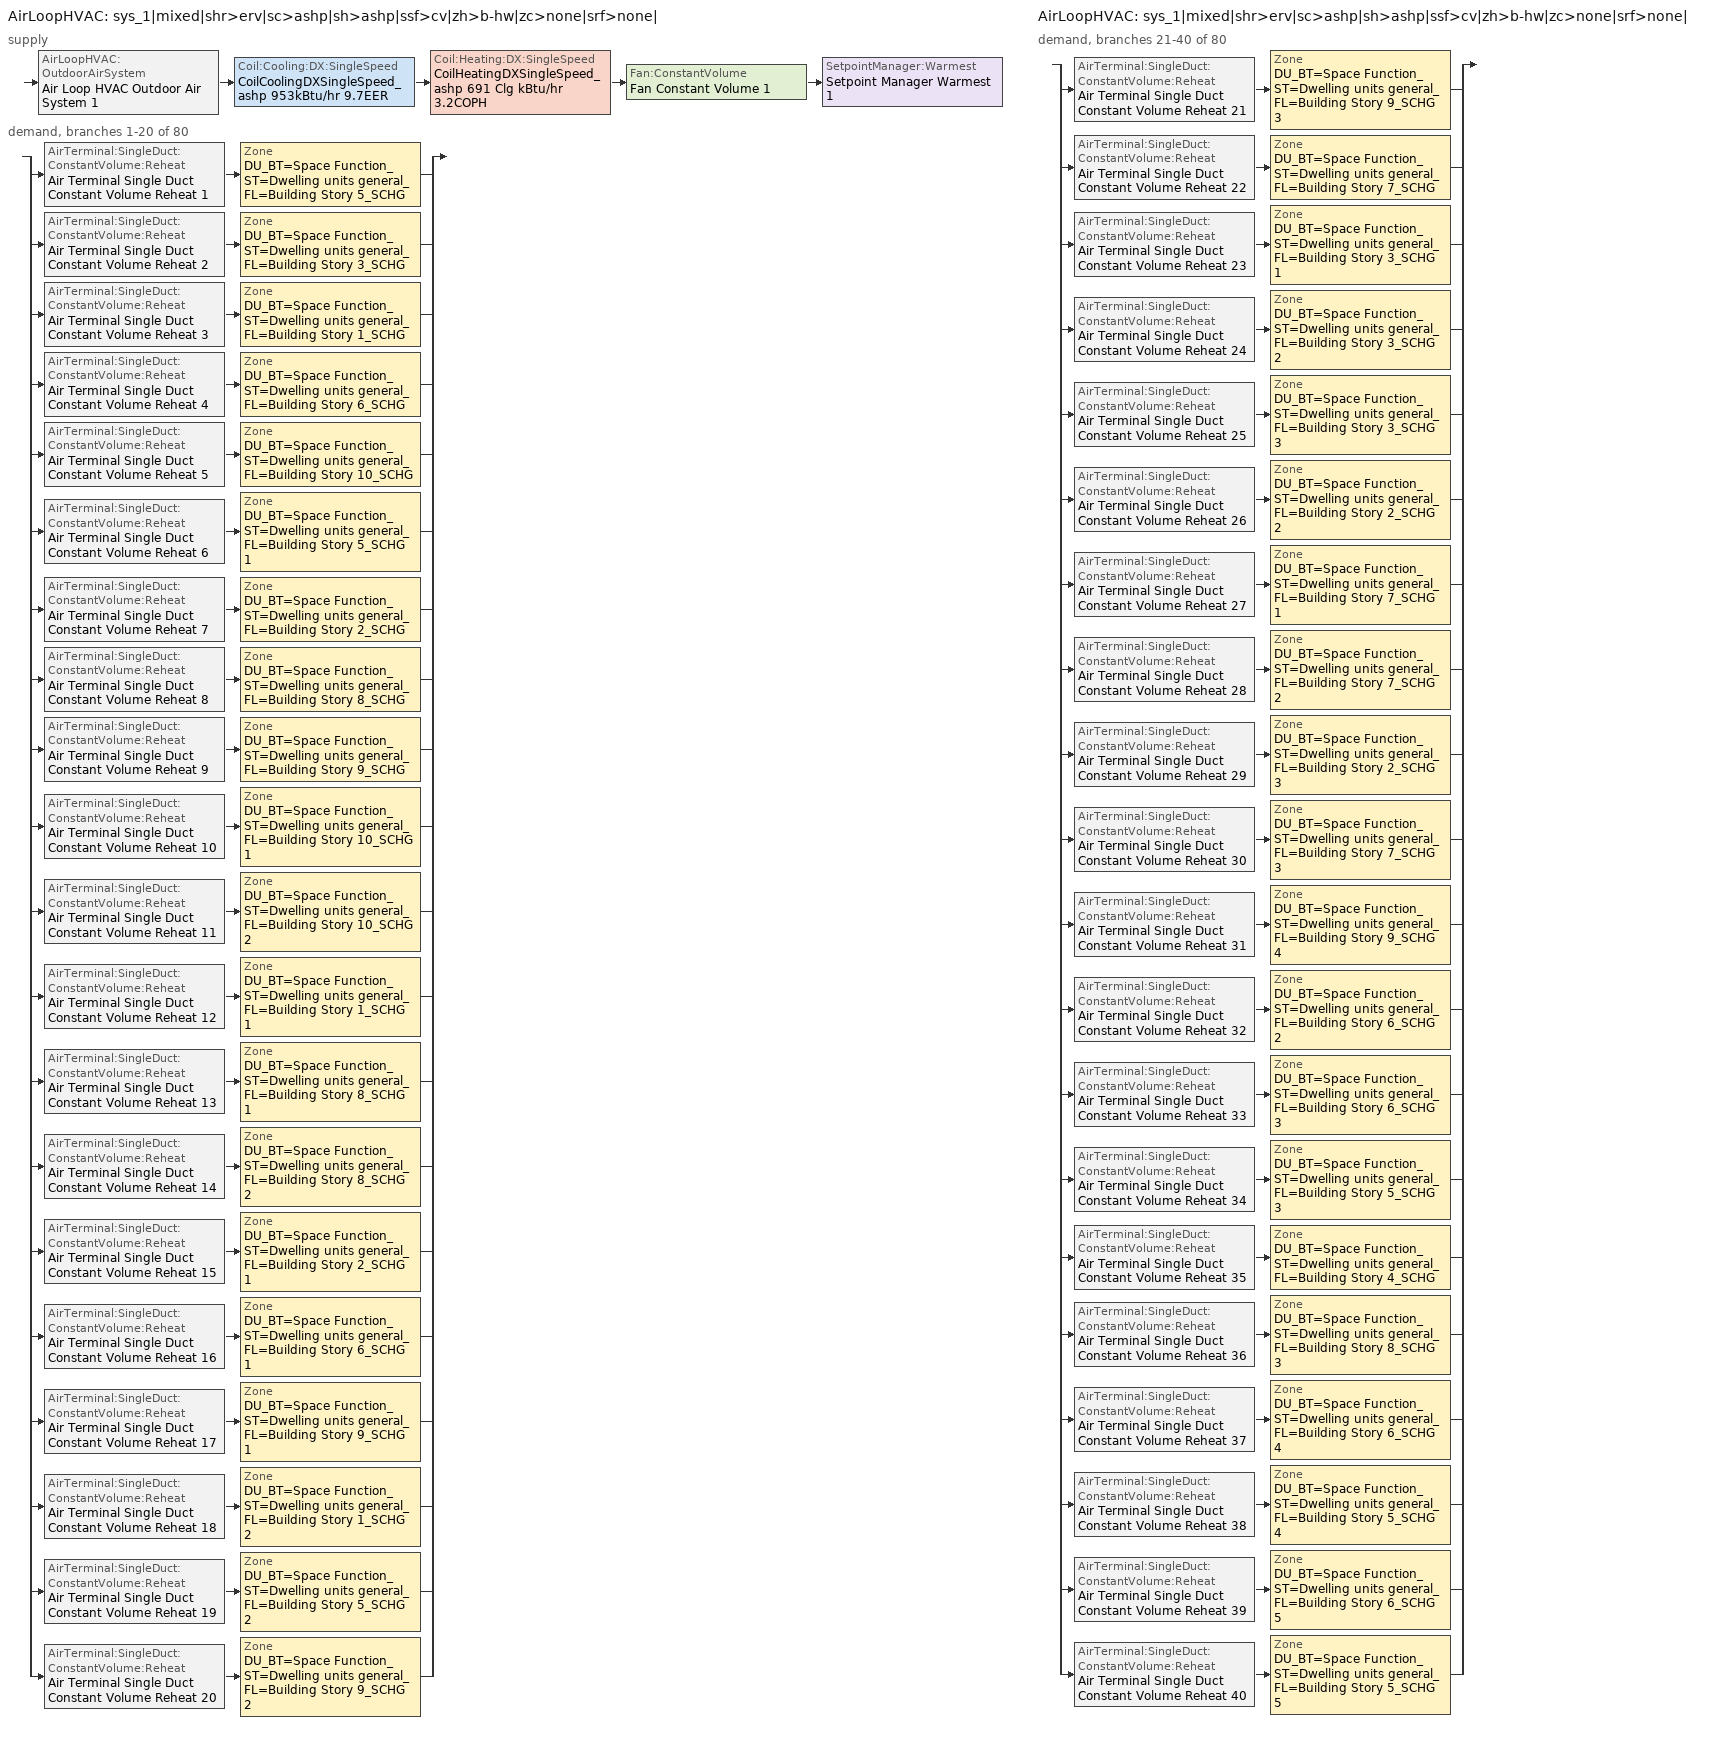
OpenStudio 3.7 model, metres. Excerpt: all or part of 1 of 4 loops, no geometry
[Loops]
AirLoopHVAC 'sys_1|mixed|shr>erv|sc>ashp|sh>ashp|ssf>cv|zh>b-hw|zc>none|srf>none|'
 supply: AirLoopHVAC:OutdoorAirSystem 'Air Loop HVAC Outdoor Air System 1' > Coil:Cooling:DX:SingleSpeed 'CoilCoolingDXSingleSpeed_ashp 953kBtu/hr 9.7EER' > Coil:Heating:DX:SingleSpeed 'CoilHeatingDXSingleSpeed_ashp 691 Clg kBtu/hr 3.2COPH' > Fan:ConstantVolume 'Fan Constant Volume 1' > SetpointManager:Warmest 'Setpoint Manager Warmest 1'
 demand, branches 1-20 of 80: split
  | AirTerminal:SingleDuct:ConstantVolume:Reheat 'Air Terminal Single Duct Constant Volume Reheat 1' > Zone 'DU_BT=Space Function_ST=Dwelling units general_FL=Building Story 5_SCHG'
  | AirTerminal:SingleDuct:ConstantVolume:Reheat 'Air Terminal Single Duct Constant Volume Reheat 2' > Zone 'DU_BT=Space Function_ST=Dwelling units general_FL=Building Story 3_SCHG'
  | AirTerminal:SingleDuct:ConstantVolume:Reheat 'Air Terminal Single Duct Constant Volume Reheat 3' > Zone 'DU_BT=Space Function_ST=Dwelling units general_FL=Building Story 1_SCHG'
  | AirTerminal:SingleDuct:ConstantVolume:Reheat 'Air Terminal Single Duct Constant Volume Reheat 4' > Zone 'DU_BT=Space Function_ST=Dwelling units general_FL=Building Story 6_SCHG'
  | AirTerminal:SingleDuct:ConstantVolume:Reheat 'Air Terminal Single Duct Constant Volume Reheat 5' > Zone 'DU_BT=Space Function_ST=Dwelling units general_FL=Building Story 10_SCHG'
  | AirTerminal:SingleDuct:ConstantVolume:Reheat 'Air Terminal Single Duct Constant Volume Reheat 6' > Zone 'DU_BT=Space Function_ST=Dwelling units general_FL=Building Story 5_SCHG 1'
  | AirTerminal:SingleDuct:ConstantVolume:Reheat 'Air Terminal Single Duct Constant Volume Reheat 7' > Zone 'DU_BT=Space Function_ST=Dwelling units general_FL=Building Story 2_SCHG'
  | AirTerminal:SingleDuct:ConstantVolume:Reheat 'Air Terminal Single Duct Constant Volume Reheat 8' > Zone 'DU_BT=Space Function_ST=Dwelling units general_FL=Building Story 8_SCHG'
  | AirTerminal:SingleDuct:ConstantVolume:Reheat 'Air Terminal Single Duct Constant Volume Reheat 9' > Zone 'DU_BT=Space Function_ST=Dwelling units general_FL=Building Story 9_SCHG'
  | AirTerminal:SingleDuct:ConstantVolume:Reheat 'Air Terminal Single Duct Constant Volume Reheat 10' > Zone 'DU_BT=Space Function_ST=Dwelling units general_FL=Building Story 10_SCHG 1'
  | AirTerminal:SingleDuct:ConstantVolume:Reheat 'Air Terminal Single Duct Constant Volume Reheat 11' > Zone 'DU_BT=Space Function_ST=Dwelling units general_FL=Building Story 10_SCHG 2'
  | AirTerminal:SingleDuct:ConstantVolume:Reheat 'Air Terminal Single Duct Constant Volume Reheat 12' > Zone 'DU_BT=Space Function_ST=Dwelling units general_FL=Building Story 1_SCHG 1'
  | AirTerminal:SingleDuct:ConstantVolume:Reheat 'Air Terminal Single Duct Constant Volume Reheat 13' > Zone 'DU_BT=Space Function_ST=Dwelling units general_FL=Building Story 8_SCHG 1'
  | AirTerminal:SingleDuct:ConstantVolume:Reheat 'Air Terminal Single Duct Constant Volume Reheat 14' > Zone 'DU_BT=Space Function_ST=Dwelling units general_FL=Building Story 8_SCHG 2'
  | AirTerminal:SingleDuct:ConstantVolume:Reheat 'Air Terminal Single Duct Constant Volume Reheat 15' > Zone 'DU_BT=Space Function_ST=Dwelling units general_FL=Building Story 2_SCHG 1'
  | AirTerminal:SingleDuct:ConstantVolume:Reheat 'Air Terminal Single Duct Constant Volume Reheat 16' > Zone 'DU_BT=Space Function_ST=Dwelling units general_FL=Building Story 6_SCHG 1'
  | AirTerminal:SingleDuct:ConstantVolume:Reheat 'Air Terminal Single Duct Constant Volume Reheat 17' > Zone 'DU_BT=Space Function_ST=Dwelling units general_FL=Building Story 9_SCHG 1'
  | AirTerminal:SingleDuct:ConstantVolume:Reheat 'Air Terminal Single Duct Constant Volume Reheat 18' > Zone 'DU_BT=Space Function_ST=Dwelling units general_FL=Building Story 1_SCHG 2'
  | AirTerminal:SingleDuct:ConstantVolume:Reheat 'Air Terminal Single Duct Constant Volume Reheat 19' > Zone 'DU_BT=Space Function_ST=Dwelling units general_FL=Building Story 5_SCHG 2'
  | AirTerminal:SingleDuct:ConstantVolume:Reheat 'Air Terminal Single Duct Constant Volume Reheat 20' > Zone 'DU_BT=Space Function_ST=Dwelling units general_FL=Building Story 9_SCHG 2'
AirLoopHVAC 'sys_1|mixed|shr>erv|sc>ashp|sh>ashp|ssf>cv|zh>b-hw|zc>none|srf>none|'
 demand, branches 21-40 of 80: split
  | AirTerminal:SingleDuct:ConstantVolume:Reheat 'Air Terminal Single Duct Constant Volume Reheat 21' > Zone 'DU_BT=Space Function_ST=Dwelling units general_FL=Building Story 9_SCHG 3'
  | AirTerminal:SingleDuct:ConstantVolume:Reheat 'Air Terminal Single Duct Constant Volume Reheat 22' > Zone 'DU_BT=Space Function_ST=Dwelling units general_FL=Building Story 7_SCHG'
  | AirTerminal:SingleDuct:ConstantVolume:Reheat 'Air Terminal Single Duct Constant Volume Reheat 23' > Zone 'DU_BT=Space Function_ST=Dwelling units general_FL=Building Story 3_SCHG 1'
  | AirTerminal:SingleDuct:ConstantVolume:Reheat 'Air Terminal Single Duct Constant Volume Reheat 24' > Zone 'DU_BT=Space Function_ST=Dwelling units general_FL=Building Story 3_SCHG 2'
  | AirTerminal:SingleDuct:ConstantVolume:Reheat 'Air Terminal Single Duct Constant Volume Reheat 25' > Zone 'DU_BT=Space Function_ST=Dwelling units general_FL=Building Story 3_SCHG 3'
  | AirTerminal:SingleDuct:ConstantVolume:Reheat 'Air Terminal Single Duct Constant Volume Reheat 26' > Zone 'DU_BT=Space Function_ST=Dwelling units general_FL=Building Story 2_SCHG 2'
  | AirTerminal:SingleDuct:ConstantVolume:Reheat 'Air Terminal Single Duct Constant Volume Reheat 27' > Zone 'DU_BT=Space Function_ST=Dwelling units general_FL=Building Story 7_SCHG 1'
  | AirTerminal:SingleDuct:ConstantVolume:Reheat 'Air Terminal Single Duct Constant Volume Reheat 28' > Zone 'DU_BT=Space Function_ST=Dwelling units general_FL=Building Story 7_SCHG 2'
  | AirTerminal:SingleDuct:ConstantVolume:Reheat 'Air Terminal Single Duct Constant Volume Reheat 29' > Zone 'DU_BT=Space Function_ST=Dwelling units general_FL=Building Story 2_SCHG 3'
  | AirTerminal:SingleDuct:ConstantVolume:Reheat 'Air Terminal Single Duct Constant Volume Reheat 30' > Zone 'DU_BT=Space Function_ST=Dwelling units general_FL=Building Story 7_SCHG 3'
  | AirTerminal:SingleDuct:ConstantVolume:Reheat 'Air Terminal Single Duct Constant Volume Reheat 31' > Zone 'DU_BT=Space Function_ST=Dwelling units general_FL=Building Story 9_SCHG 4'
  | AirTerminal:SingleDuct:ConstantVolume:Reheat 'Air Terminal Single Duct Constant Volume Reheat 32' > Zone 'DU_BT=Space Function_ST=Dwelling units general_FL=Building Story 6_SCHG 2'
  | AirTerminal:SingleDuct:ConstantVolume:Reheat 'Air Terminal Single Duct Constant Volume Reheat 33' > Zone 'DU_BT=Space Function_ST=Dwelling units general_FL=Building Story 6_SCHG 3'
  | AirTerminal:SingleDuct:ConstantVolume:Reheat 'Air Terminal Single Duct Constant Volume Reheat 34' > Zone 'DU_BT=Space Function_ST=Dwelling units general_FL=Building Story 5_SCHG 3'
  | AirTerminal:SingleDuct:ConstantVolume:Reheat 'Air Terminal Single Duct Constant Volume Reheat 35' > Zone 'DU_BT=Space Function_ST=Dwelling units general_FL=Building Story 4_SCHG'
  | AirTerminal:SingleDuct:ConstantVolume:Reheat 'Air Terminal Single Duct Constant Volume Reheat 36' > Zone 'DU_BT=Space Function_ST=Dwelling units general_FL=Building Story 8_SCHG 3'
  | AirTerminal:SingleDuct:ConstantVolume:Reheat 'Air Terminal Single Duct Constant Volume Reheat 37' > Zone 'DU_BT=Space Function_ST=Dwelling units general_FL=Building Story 6_SCHG 4'
  | AirTerminal:SingleDuct:ConstantVolume:Reheat 'Air Terminal Single Duct Constant Volume Reheat 38' > Zone 'DU_BT=Space Function_ST=Dwelling units general_FL=Building Story 5_SCHG 4'
  | AirTerminal:SingleDuct:ConstantVolume:Reheat 'Air Terminal Single Duct Constant Volume Reheat 39' > Zone 'DU_BT=Space Function_ST=Dwelling units general_FL=Building Story 6_SCHG 5'
  | AirTerminal:SingleDuct:ConstantVolume:Reheat 'Air Terminal Single Duct Constant Volume Reheat 40' > Zone 'DU_BT=Space Function_ST=Dwelling units general_FL=Building Story 5_SCHG 5'
[Sizing:Zone] Zone Cooling Design Supply Air Temperature Input Method=TemperatureDifference; Zone Cooling Design Supply Air Temperature {C}=14; Zone Cooling Design Supply Air Temperature Difference {deltaC}=11; Zone Heating Design Supply Air Temperature Input Method=TemperatureDifference; Zone Heating Design Supply Air Temperature {C}=40; Zone Heating Design Supply Air Temperature Difference {deltaC}=21; Zone Cooling Design Supply Air Humidity Ratio {kg-H2O/kg-air}=0.0085; Zone Heating Design Supply Air Humidity Ratio {kg-H2O/kg-air}=0.008; Zone Heating Sizing Factor=1.3; Zone Cooling Sizing Factor=1; Cooling Design Air Flow Method=DesignDay; Heating Design Air Flow Method=DesignDay; Account for Dedicated Outdoor Air System=No; Dedicated Outdoor Air System Control Strategy=NeutralSupplyAir; Dedicated Outdoor Air Low Setpoint Temperature for Design {C}=autosize; Dedicated Outdoor Air High Setpoint Temperature for Design {C}=autosize; Zone Load Sizing Method=Sensible Load Only No Latent Load; Zone Latent Cooling Design Supply Air Humidity Ratio Input Method=HumidityRatioDifference; Zone Cooling Design Supply Air Humidity Ratio Difference {kgWater/kgDryAir}=0.005; Zone Latent Heating Design Supply Air Humidity Ratio Input Method=HumidityRatioDifference; Zone Humidification Design Supply Air Humidity Ratio Difference {kgWater/kgDryAir}=0.005
DU_BT=Space Function_ST=Dwelling units general_FL=Building Story 5_SCHG; DU_BT=Space Function_ST=Dwelling units general_FL=Building Story 3_SCHG; DU_BT=Space Function_ST=Dwelling units general_FL=Building Story 1_SCHG; DU_BT=Space Function_ST=Dwelling units general_FL=Building Story 6_SCHG; DU_BT=Space Function_ST=Dwelling units general_FL=Building Story 10_SCHG; DU_BT=Space Function_ST=Dwelling units general_FL=Building Story 5_SCHG 1; DU_BT=Space Function_ST=Dwelling units general_FL=Building Story 2_SCHG; DU_BT=Space Function_ST=Dwelling units general_FL=Building Story 8_SCHG; DU_BT=Space Function_ST=Dwelling units general_FL=Building Story 9_SCHG; DU_BT=Space Function_ST=Dwelling units general_FL=Building Story 10_SCHG 1; DU_BT=Space Function_ST=Dwelling units general_FL=Building Story 10_SCHG 2; DU_BT=Space Function_ST=Dwelling units general_FL=Building Story 1_SCHG 1; DU_BT=Space Function_ST=Dwelling units general_FL=Building Story 8_SCHG 1; DU_BT=Space Function_ST=Dwelling units general_FL=Building Story 8_SCHG 2; DU_BT=Space Function_ST=Dwelling units general_FL=Building Story 2_SCHG 1; DU_BT=Space Function_ST=Dwelling units general_FL=Building Story 6_SCHG 1; DU_BT=Space Function_ST=Dwelling units general_FL=Building Story 9_SCHG 1; DU_BT=Space Function_ST=Dwelling units general_FL=Building Story 1_SCHG 2; DU_BT=Space Function_ST=Dwelling units general_FL=Building Story 5_SCHG 2; DU_BT=Space Function_ST=Dwelling units general_FL=Building Story 9_SCHG 2; DU_BT=Space Function_ST=Dwelling units general_FL=Building Story 9_SCHG 3; DU_BT=Space Function_ST=Dwelling units general_FL=Building Story 7_SCHG; DU_BT=Space Function_ST=Dwelling units general_FL=Building Story 3_SCHG 1; DU_BT=Space Function_ST=Dwelling units general_FL=Building Story 3_SCHG 2; DU_BT=Space Function_ST=Dwelling units general_FL=Building Story 3_SCHG 3; DU_BT=Space Function_ST=Dwelling units general_FL=Building Story 2_SCHG 2; DU_BT=Space Function_ST=Dwelling units general_FL=Building Story 7_SCHG 1; DU_BT=Space Function_ST=Dwelling units general_FL=Building Story 7_SCHG 2; DU_BT=Space Function_ST=Dwelling units general_FL=Building Story 2_SCHG 3; DU_BT=Space Function_ST=Dwelling units general_FL=Building Story 7_SCHG 3; DU_BT=Space Function_ST=Dwelling units general_FL=Building Story 9_SCHG 4; DU_BT=Space Function_ST=Dwelling units general_FL=Building Story 6_SCHG 2; DU_BT=Space Function_ST=Dwelling units general_FL=Building Story 6_SCHG 3; DU_BT=Space Function_ST=Dwelling units general_FL=Building Story 5_SCHG 3; DU_BT=Space Function_ST=Dwelling units general_FL=Building Story 4_SCHG; DU_BT=Space Function_ST=Dwelling units general_FL=Building Story 8_SCHG 3; DU_BT=Space Function_ST=Dwelling units general_FL=Building Story 6_SCHG 4; DU_BT=Space Function_ST=Dwelling units general_FL=Building Story 5_SCHG 4; DU_BT=Space Function_ST=Dwelling units general_FL=Building Story 6_SCHG 5; DU_BT=Space Function_ST=Dwelling units general_FL=Building Story 5_SCHG 5
[Zone equipment]
DU_BT=Space Function_ST=Dwelling units general_FL=Building Story 5_SCHG: Zone HVAC Baseboard Convective Water 1, Air Terminal Single Duct Constant Volume Reheat 1
DU_BT=Space Function_ST=Dwelling units general_FL=Building Story 3_SCHG: Zone HVAC Baseboard Convective Water 2, Air Terminal Single Duct Constant Volume Reheat 2
DU_BT=Space Function_ST=Dwelling units general_FL=Building Story 1_SCHG: Zone HVAC Baseboard Convective Water 3, Air Terminal Single Duct Constant Volume Reheat 3
DU_BT=Space Function_ST=Dwelling units general_FL=Building Story 6_SCHG: Zone HVAC Baseboard Convective Water 4, Air Terminal Single Duct Constant Volume Reheat 4
DU_BT=Space Function_ST=Dwelling units general_FL=Building Story 10_SCHG: Zone HVAC Baseboard Convective Water 5, Air Terminal Single Duct Constant Volume Reheat 5
DU_BT=Space Function_ST=Dwelling units general_FL=Building Story 5_SCHG 1: Zone HVAC Baseboard Convective Water 6, Air Terminal Single Duct Constant Volume Reheat 6
DU_BT=Space Function_ST=Dwelling units general_FL=Building Story 2_SCHG: Zone HVAC Baseboard Convective Water 7, Air Terminal Single Duct Constant Volume Reheat 7
DU_BT=Space Function_ST=Dwelling units general_FL=Building Story 8_SCHG: Zone HVAC Baseboard Convective Water 8, Air Terminal Single Duct Constant Volume Reheat 8
DU_BT=Space Function_ST=Dwelling units general_FL=Building Story 9_SCHG: Zone HVAC Baseboard Convective Water 9, Air Terminal Single Duct Constant Volume Reheat 9
DU_BT=Space Function_ST=Dwelling units general_FL=Building Story 10_SCHG 1: Zone HVAC Baseboard Convective Water 10, Air Terminal Single Duct Constant Volume Reheat 10
DU_BT=Space Function_ST=Dwelling units general_FL=Building Story 10_SCHG 2: Zone HVAC Baseboard Convective Water 11, Air Terminal Single Duct Constant Volume Reheat 11
DU_BT=Space Function_ST=Dwelling units general_FL=Building Story 1_SCHG 1: Zone HVAC Baseboard Convective Water 12, Air Terminal Single Duct Constant Volume Reheat 12
DU_BT=Space Function_ST=Dwelling units general_FL=Building Story 8_SCHG 1: Zone HVAC Baseboard Convective Water 13, Air Terminal Single Duct Constant Volume Reheat 13
DU_BT=Space Function_ST=Dwelling units general_FL=Building Story 8_SCHG 2: Zone HVAC Baseboard Convective Water 14, Air Terminal Single Duct Constant Volume Reheat 14
DU_BT=Space Function_ST=Dwelling units general_FL=Building Story 2_SCHG 1: Zone HVAC Baseboard Convective Water 15, Air Terminal Single Duct Constant Volume Reheat 15
DU_BT=Space Function_ST=Dwelling units general_FL=Building Story 6_SCHG 1: Zone HVAC Baseboard Convective Water 16, Air Terminal Single Duct Constant Volume Reheat 16
DU_BT=Space Function_ST=Dwelling units general_FL=Building Story 9_SCHG 1: Zone HVAC Baseboard Convective Water 17, Air Terminal Single Duct Constant Volume Reheat 17
DU_BT=Space Function_ST=Dwelling units general_FL=Building Story 1_SCHG 2: Zone HVAC Baseboard Convective Water 18, Air Terminal Single Duct Constant Volume Reheat 18
DU_BT=Space Function_ST=Dwelling units general_FL=Building Story 5_SCHG 2: Zone HVAC Baseboard Convective Water 19, Air Terminal Single Duct Constant Volume Reheat 19
DU_BT=Space Function_ST=Dwelling units general_FL=Building Story 9_SCHG 2: Zone HVAC Baseboard Convective Water 20, Air Terminal Single Duct Constant Volume Reheat 20
DU_BT=Space Function_ST=Dwelling units general_FL=Building Story 9_SCHG 3: Zone HVAC Baseboard Convective Water 21, Air Terminal Single Duct Constant Volume Reheat 21
DU_BT=Space Function_ST=Dwelling units general_FL=Building Story 7_SCHG: Zone HVAC Baseboard Convective Water 22, Air Terminal Single Duct Constant Volume Reheat 22
DU_BT=Space Function_ST=Dwelling units general_FL=Building Story 3_SCHG 1: Zone HVAC Baseboard Convective Water 23, Air Terminal Single Duct Constant Volume Reheat 23
DU_BT=Space Function_ST=Dwelling units general_FL=Building Story 3_SCHG 2: Zone HVAC Baseboard Convective Water 24, Air Terminal Single Duct Constant Volume Reheat 24
DU_BT=Space Function_ST=Dwelling units general_FL=Building Story 3_SCHG 3: Zone HVAC Baseboard Convective Water 25, Air Terminal Single Duct Constant Volume Reheat 25
DU_BT=Space Function_ST=Dwelling units general_FL=Building Story 2_SCHG 2: Zone HVAC Baseboard Convective Water 26, Air Terminal Single Duct Constant Volume Reheat 26
DU_BT=Space Function_ST=Dwelling units general_FL=Building Story 7_SCHG 1: Zone HVAC Baseboard Convective Water 27, Air Terminal Single Duct Constant Volume Reheat 27
DU_BT=Space Function_ST=Dwelling units general_FL=Building Story 7_SCHG 2: Zone HVAC Baseboard Convective Water 28, Air Terminal Single Duct Constant Volume Reheat 28
DU_BT=Space Function_ST=Dwelling units general_FL=Building Story 2_SCHG 3: Zone HVAC Baseboard Convective Water 29, Air Terminal Single Duct Constant Volume Reheat 29
DU_BT=Space Function_ST=Dwelling units general_FL=Building Story 7_SCHG 3: Zone HVAC Baseboard Convective Water 30, Air Terminal Single Duct Constant Volume Reheat 30
DU_BT=Space Function_ST=Dwelling units general_FL=Building Story 9_SCHG 4: Zone HVAC Baseboard Convective Water 31, Air Terminal Single Duct Constant Volume Reheat 31
DU_BT=Space Function_ST=Dwelling units general_FL=Building Story 6_SCHG 2: Zone HVAC Baseboard Convective Water 32, Air Terminal Single Duct Constant Volume Reheat 32
DU_BT=Space Function_ST=Dwelling units general_FL=Building Story 6_SCHG 3: Zone HVAC Baseboard Convective Water 33, Air Terminal Single Duct Constant Volume Reheat 33
DU_BT=Space Function_ST=Dwelling units general_FL=Building Story 5_SCHG 3: Zone HVAC Baseboard Convective Water 34, Air Terminal Single Duct Constant Volume Reheat 34
DU_BT=Space Function_ST=Dwelling units general_FL=Building Story 4_SCHG: Zone HVAC Baseboard Convective Water 35, Air Terminal Single Duct Constant Volume Reheat 35
DU_BT=Space Function_ST=Dwelling units general_FL=Building Story 8_SCHG 3: Zone HVAC Baseboard Convective Water 36, Air Terminal Single Duct Constant Volume Reheat 36
DU_BT=Space Function_ST=Dwelling units general_FL=Building Story 6_SCHG 4: Zone HVAC Baseboard Convective Water 37, Air Terminal Single Duct Constant Volume Reheat 37
DU_BT=Space Function_ST=Dwelling units general_FL=Building Story 5_SCHG 4: Zone HVAC Baseboard Convective Water 38, Air Terminal Single Duct Constant Volume Reheat 38
DU_BT=Space Function_ST=Dwelling units general_FL=Building Story 6_SCHG 5: Zone HVAC Baseboard Convective Water 39, Air Terminal Single Duct Constant Volume Reheat 39
DU_BT=Space Function_ST=Dwelling units general_FL=Building Story 5_SCHG 5: Zone HVAC Baseboard Convective Water 40, Air Terminal Single Duct Constant Volume Reheat 40
[AirLoopHVAC]
sys_1|mixed|shr>erv|sc>ashp|sh>ashp|ssf>cv|zh>b-hw|zc>none|srf>none|: Availability Schedule=sys_1|mixed|shr>none|sc>ashp|sh>ashp|ssf>cv|zh>b-hw|zc>none|srf>none| Occ Sch; Design Supply Air Flow Rate {m3/s}=autosize; Design Return Air Flow Fraction of Supply Air Flow=1
[Sizing:System]
sys_1|mixed|shr>erv|sc>ashp|sh>ashp|ssf>cv|zh>b-hw|zc>none|srf>none|: Type of Load to Size On=Total; Design Outdoor Air Flow Rate {m3/s}=Autosize; Central Heating Maximum System Air Flow Ratio=1; Preheat Design Temperature {C}=7; Preheat Design Humidity Ratio {kg-H2O/kg-Air}=0.008; Precool Design Temperature {C}=13; Precool Design Humidity Ratio {kg-H2O/kg-Air}=0.008; Central Cooling Design Supply Air Temperature {C}=13; Central Heating Design Supply Air Temperature {C}=43; Sizing Option=NonCoincident; 100% Outdoor Air in Cooling=Yes; 100% Outdoor Air in Heating=Yes; Central Cooling Design Supply Air Humidity Ratio {kg-H2O/kg-Air}=0.0085; Central Heating Design Supply Air Humidity Ratio {kg-H2O/kg-Air}=0.008; Cooling Design Air Flow Method=DesignDay; Cooling Design Air Flow Rate {m3/s}=0; Heating Design Air Flow Method=DesignDay; Heating Design Air Flow Rate {m3/s}=0; System Outdoor Air Method=ZoneSum; Zone Maximum Outdoor Air Fraction=1; Cooling Supply Air Flow Rate Per Floor Area {m3/s-m2}=0.00996765; Cooling Fraction of Autosized Cooling Supply Air Flow Rate=1; Cooling Supply Air Flow Rate Per Unit Cooling Capacity {m3/s-W}=3.94755e-05; Heating Supply Air Flow Rate Per Floor Area {m3/s-m2}=0.00996765; Heating Fraction of Autosized Heating Supply Air Flow Rate=1; Heating Fraction of Autosized Cooling Supply Air Flow Rate=1; Heating Supply Air Flow Rate Per Unit Heating Capacity {m3/s-W}=3.15882e-05; Cooling Design Capacity Method=CoolingDesignCapacity; Cooling Design Capacity {W}=autosize; Cooling Design Capacity Per Floor Area {W/m2}=234.7; Fraction of Autosized Cooling Design Capacity=1; Heating Design Capacity Method=HeatingDesignCapacity; Heating Design Capacity {W}=autosize; Heating Design Capacity Per Floor Area {W/m2}=157; Fraction of Autosized Heating Design Capacity=1; Central Cooling Capacity Control Method=OnOff; Occupant Diversity=autosize
[Fan:ConstantVolume]
Fan Constant Volume 1: Availability Schedule=Always On Discrete; Fan Total Efficiency=0.39975; Pressure Rise {Pa}=640; Maximum Flow Rate {m3/s}=AutoSize; Motor Efficiency=0.615
[Coil:Heating:DX:SingleSpeed]
CoilHeatingDXSingleSpeed_ashp 691 Clg kBtu/hr 3.2COPH: Availability Schedule=Always On Discrete; Rated Total Heating Capacity {W}=202368; Rated COP {W/W}=3.72542; Rated Air Flow Rate {m3/s}=Autosize; Rated Supply Fan Power Per Volume Flow Rate 2017 {W/(m3/s)}=773.3; Rated Supply Fan Power Per Volume Flow Rate 2023 {W/(m3/s)}=934.4; Total Heating Capacity Function of Temperature Curve=DXHEAT-NECB2011-REF-CAPFT; Total Heating Capacity Function of Flow Fraction Curve=DXHEAT-NECB2011-REF-CAPFFLOW; Energy Input Ratio Function of Temperature Curve=DXHEAT-NECB2011-REF-EIRFT; Energy Input Ratio Function of Flow Fraction Curve=DXHEAT-NECB2011-REF-EIRFFLOW; Part Load Fraction Correlation Curve=DXHEAT-NECB2011-REF-PLFFPLR; Minimum Outdoor Dry-Bulb Temperature for Compressor Operation {C}=-10; Defrost Strategy=Resistive; Defrost Control=Timed; Defrost Time Period Fraction=0.166667; Resistive Defrost Heater Capacity {W}=2000
[Coil:Cooling:DX:SingleSpeed]
CoilCoolingDXSingleSpeed_ashp 953kBtu/hr 9.7EER: Availability Schedule=Always On Discrete; Rated Total Cooling Capacity {W}=autosize; Rated Sensible Heat Ratio=autosize; Rated COP {W/W}=3.36681; Rated Air Flow Rate {m3/s}=autosize; Rated Evaporator Fan Power Per Volume Flow Rate 2017 {W/(m3/s)}=773.3; Rated Evaporator Fan Power Per Volume Flow Rate 2023 {W/(m3/s)}=934.4; Total Cooling Capacity Function of Temperature Curve=DXCOOL-NECB2011-REF-CAPFT; Total Cooling Capacity Function of Flow Fraction Curve=DXCOOL-NECB2011-REF-CAPFFLOW; Energy Input Ratio Function of Temperature Curve=DXCOOL-NECB2011-REF-COOLEIRFT; Energy Input Ratio Function of Flow Fraction Curve=DXCOOL-NECB2011-REF-COOLEIRFFLOW; Part Load Fraction Correlation Curve=DXCOOL-NECB2011-REF-COOLPLFFPLR; Minimum Outdoor Dry-Bulb Temperature for Compressor Operation {C}=-25; Nominal Time for Condensate Removal to Begin {s}=0; Ratio of Initial Moisture Evaporation Rate and Steady State Latent Capacity=0; Maximum Cycling Rate {cycles/hr}=0; Latent Capacity Time Constant {s}=0; Condenser Type=AirCooled; Evaporative Condenser Effectiveness=0.9; Evaporative Condenser Air Flow Rate {m3/s}=autosize; Evaporative Condenser Pump Rated Power Consumption {W}=autosize; Crankcase Heater Capacity {W}=0; Maximum Outdoor Dry-Bulb Temperature for Crankcase Heater Operation {C}=10; Basin Heater Capacity {W/K}=0; Basin Heater Setpoint Temperature {C}=2
[Controller:OutdoorAir]
Controller Outdoor Air 1: Minimum Outdoor Air Flow Rate {m3/s}=autosize; Maximum Outdoor Air Flow Rate {m3/s}=Autosize; Economizer Control Type=DifferentialEnthalpy; Economizer Control Action Type=ModulateFlow; Lockout Type=NoLockout; Minimum Limit Type=FixedMinimum; Minimum Outdoor Air Schedule=sys_1|mixed|shr>none|sc>ashp|sh>ashp|ssf>cv|zh>b-hw|zc>none|srf>none| Occ Sch; Controller Mechanical Ventilation=Controller Mechanical Ventilation 1; High Humidity Control=No; Heat Recovery Bypass Control Type=BypassWhenWithinEconomizerLimits; Economizer Operation Staging=InterlockedWithMechanicalCooling
[Controller:MechanicalVentilation]
Controller Mechanical Ventilation 1: Availability Schedule=Always On Discrete; System Outdoor Air Method=ZoneSum
[AirLoopHVAC:OutdoorAirSystem]
Air Loop HVAC Outdoor Air System 1: Controller=Controller Outdoor Air 1
[SetpointManager:Warmest]
Setpoint Manager Warmest 1: Control Variable=Temperature; Minimum Setpoint Temperature {C}=13; Maximum Setpoint Temperature {C}=20; Strategy=MaximumTemperature; Setpoint Node or NodeList=sys_1|mixed|shr>erv|sc>ashp|sh>ashp|ssf>cv|zh>b-hw|zc>none|srf>none| Supply Outlet Node
[Coil:Heating:Electric] Availability Schedule=Always On Discrete
Coil Heating Electric 1; Coil Heating Electric 2; Coil Heating Electric 3; Coil Heating Electric 4; Coil Heating Electric 5; Coil Heating Electric 6; Coil Heating Electric 7; Coil Heating Electric 8; Coil Heating Electric 9; Coil Heating Electric 10; Coil Heating Electric 11; Coil Heating Electric 12; Coil Heating Electric 13; Coil Heating Electric 14; Coil Heating Electric 15; Coil Heating Electric 16; Coil Heating Electric 17; Coil Heating Electric 18; Coil Heating Electric 19; Coil Heating Electric 20; Coil Heating Electric 21; Coil Heating Electric 22; Coil Heating Electric 23; Coil Heating Electric 24; Coil Heating Electric 25; Coil Heating Electric 26; Coil Heating Electric 27; Coil Heating Electric 28; Coil Heating Electric 29; Coil Heating Electric 30; Coil Heating Electric 31; Coil Heating Electric 32; Coil Heating Electric 33; Coil Heating Electric 34; Coil Heating Electric 35; Coil Heating Electric 36; Coil Heating Electric 37; Coil Heating Electric 38; Coil Heating Electric 39; Coil Heating Electric 40
[AirTerminal:SingleDuct:ConstantVolume:Reheat] Availability Schedule=Always On Discrete; Maximum Air Flow Rate {m3/s}=autosize; Maximum Hot Water or Steam Flow Rate {m3/s}=autosize; Minimum Hot Water or Steam Flow Rate {m3/s}=0; Convergence Tolerance=0.001; Maximum Reheat Air Temperature {C}=35
Name | Reheat Coil
Air Terminal Single Duct Constant Volume Reheat 1 | Coil Heating Electric 1
Air Terminal Single Duct Constant Volume Reheat 2 | Coil Heating Electric 2
Air Terminal Single Duct Constant Volume Reheat 3 | Coil Heating Electric 3
Air Terminal Single Duct Constant Volume Reheat 4 | Coil Heating Electric 4
Air Terminal Single Duct Constant Volume Reheat 5 | Coil Heating Electric 5
Air Terminal Single Duct Constant Volume Reheat 6 | Coil Heating Electric 6
Air Terminal Single Duct Constant Volume Reheat 7 | Coil Heating Electric 7
Air Terminal Single Duct Constant Volume Reheat 8 | Coil Heating Electric 8
Air Terminal Single Duct Constant Volume Reheat 9 | Coil Heating Electric 9
Air Terminal Single Duct Constant Volume Reheat 10 | Coil Heating Electric 10
Air Terminal Single Duct Constant Volume Reheat 11 | Coil Heating Electric 11
Air Terminal Single Duct Constant Volume Reheat 12 | Coil Heating Electric 12
Air Terminal Single Duct Constant Volume Reheat 13 | Coil Heating Electric 13
Air Terminal Single Duct Constant Volume Reheat 14 | Coil Heating Electric 14
Air Terminal Single Duct Constant Volume Reheat 15 | Coil Heating Electric 15
Air Terminal Single Duct Constant Volume Reheat 16 | Coil Heating Electric 16
Air Terminal Single Duct Constant Volume Reheat 17 | Coil Heating Electric 17
Air Terminal Single Duct Constant Volume Reheat 18 | Coil Heating Electric 18
Air Terminal Single Duct Constant Volume Reheat 19 | Coil Heating Electric 19
Air Terminal Single Duct Constant Volume Reheat 20 | Coil Heating Electric 20
Air Terminal Single Duct Constant Volume Reheat 21 | Coil Heating Electric 21
Air Terminal Single Duct Constant Volume Reheat 22 | Coil Heating Electric 22
Air Terminal Single Duct Constant Volume Reheat 23 | Coil Heating Electric 23
Air Terminal Single Duct Constant Volume Reheat 24 | Coil Heating Electric 24
Air Terminal Single Duct Constant Volume Reheat 25 | Coil Heating Electric 25
Air Terminal Single Duct Constant Volume Reheat 26 | Coil Heating Electric 26
Air Terminal Single Duct Constant Volume Reheat 27 | Coil Heating Electric 27
Air Terminal Single Duct Constant Volume Reheat 28 | Coil Heating Electric 28
Air Terminal Single Duct Constant Volume Reheat 29 | Coil Heating Electric 29
Air Terminal Single Duct Constant Volume Reheat 30 | Coil Heating Electric 30
Air Terminal Single Duct Constant Volume Reheat 31 | Coil Heating Electric 31
Air Terminal Single Duct Constant Volume Reheat 32 | Coil Heating Electric 32
Air Terminal Single Duct Constant Volume Reheat 33 | Coil Heating Electric 33
Air Terminal Single Duct Constant Volume Reheat 34 | Coil Heating Electric 34
Air Terminal Single Duct Constant Volume Reheat 35 | Coil Heating Electric 35
Air Terminal Single Duct Constant Volume Reheat 36 | Coil Heating Electric 36
Air Terminal Single Duct Constant Volume Reheat 37 | Coil Heating Electric 37
Air Terminal Single Duct Constant Volume Reheat 38 | Coil Heating Electric 38
Air Terminal Single Duct Constant Volume Reheat 39 | Coil Heating Electric 39
Air Terminal Single Duct Constant Volume Reheat 40 | Coil Heating Electric 40
[Schedule:Ruleset]
sys_1|mixed|shr>none|sc>ashp|sh>ashp|ssf>cv|zh>b-hw|zc>none|srf>none| Occ Sch: Default Day Schedule=sys_1|mixed|shr>none|sc>ashp|sh>ashp|ssf>cv|zh>b-hw|zc>none|srf>none| Occ Sch Default; Summer Design Day Schedule=sys_1|mixed|shr>none|sc>ashp|sh>ashp|ssf>cv|zh>b-hw|zc>none|srf>none| Occ Sch Summer Design Day; Winter Design Day Schedule=sys_1|mixed|shr>none|sc>ashp|sh>ashp|ssf>cv|zh>b-hw|zc>none|srf>none| Occ Sch Winter Design Day
[Schedule:Day]
sys_1|mixed|shr>none|sc>ashp|sh>ashp|ssf>cv|zh>b-hw|zc>none|srf>none| Occ Sch Default; sys_1|mixed|shr>none|sc>ashp|sh>ashp|ssf>cv|zh>b-hw|zc>none|srf>none| Occ Sch Winter Design Day; sys_1|mixed|shr>none|sc>ashp|sh>ashp|ssf>cv|zh>b-hw|zc>none|srf>none| Occ Sch Summer Design Day: 24, 0, 1
[Schedule:Constant]
Always On Discrete: Value=1
[Curve:Cubic]
Name | Coefficient1 Constant | Coefficient2 x | Coefficient3 x**2 | Coefficient4 x**3 | Minimum Value of x | Maximum Value of x
DXHEAT-NECB2011-REF-CAPFT | 0.729009 | 0.0319275 | 0.000136404 | -8.748e-06 | -20 | 20
DXHEAT-NECB2011-REF-CAPFFLOW | 0.84 | 0.16 | 0 | 0 | 0.5 | 1.5
DXHEAT-NECB2011-REF-EIRFT | 1.2183 | -0.03612 | 0.00142 | -2.68e-05 | -20 | 20
DXHEAT-NECB2011-REF-PLFFPLR | 0.3696 | 2.3362 | -2.9577 | 1.2596 | 0.7 | 1
DXCOOL-NECB2011-REF-COOLPLFFPLR | 0.0277 | 4.9151 | -8.184 | 4.2702 | 0.7 | 1
[Curve:Quadratic]
Name | Coefficient1 Constant | Coefficient2 x | Coefficient3 x**2 | Minimum Value of x | Maximum Value of x
DXHEAT-NECB2011-REF-EIRFFLOW | 1.3824 | -0.4336 | 0.0512 | 0 | 1
DXCOOL-NECB2011-REF-CAPFFLOW | 0.8 | 0.2 | 0 | 0.5 | 1.5
DXCOOL-NECB2011-REF-COOLEIRFFLOW | 1.1552 | -0.1808 | 0.0256 | 0.5 | 1.5
[Curve:Biquadratic] Minimum Value of x=13; Maximum Value of x=24; Minimum Value of y=24; Maximum Value of y=46
Name | Coefficient1 Constant | Coefficient2 x | Coefficient3 x**2 | Coefficient4 y | Coefficient5 y**2 | Coefficient6 x*y
DXCOOL-NECB2011-REF-CAPFT | 0.867905 | 0.0142459 | 0.00055436 | -0.0075575 | 3.3e-05 | -0.0001918
DXCOOL-NECB2011-REF-COOLEIRFT | 0.114171 | 0.0281822 | -0.0004199 | 0.0214108 | 0.000161028 | -0.000679104
